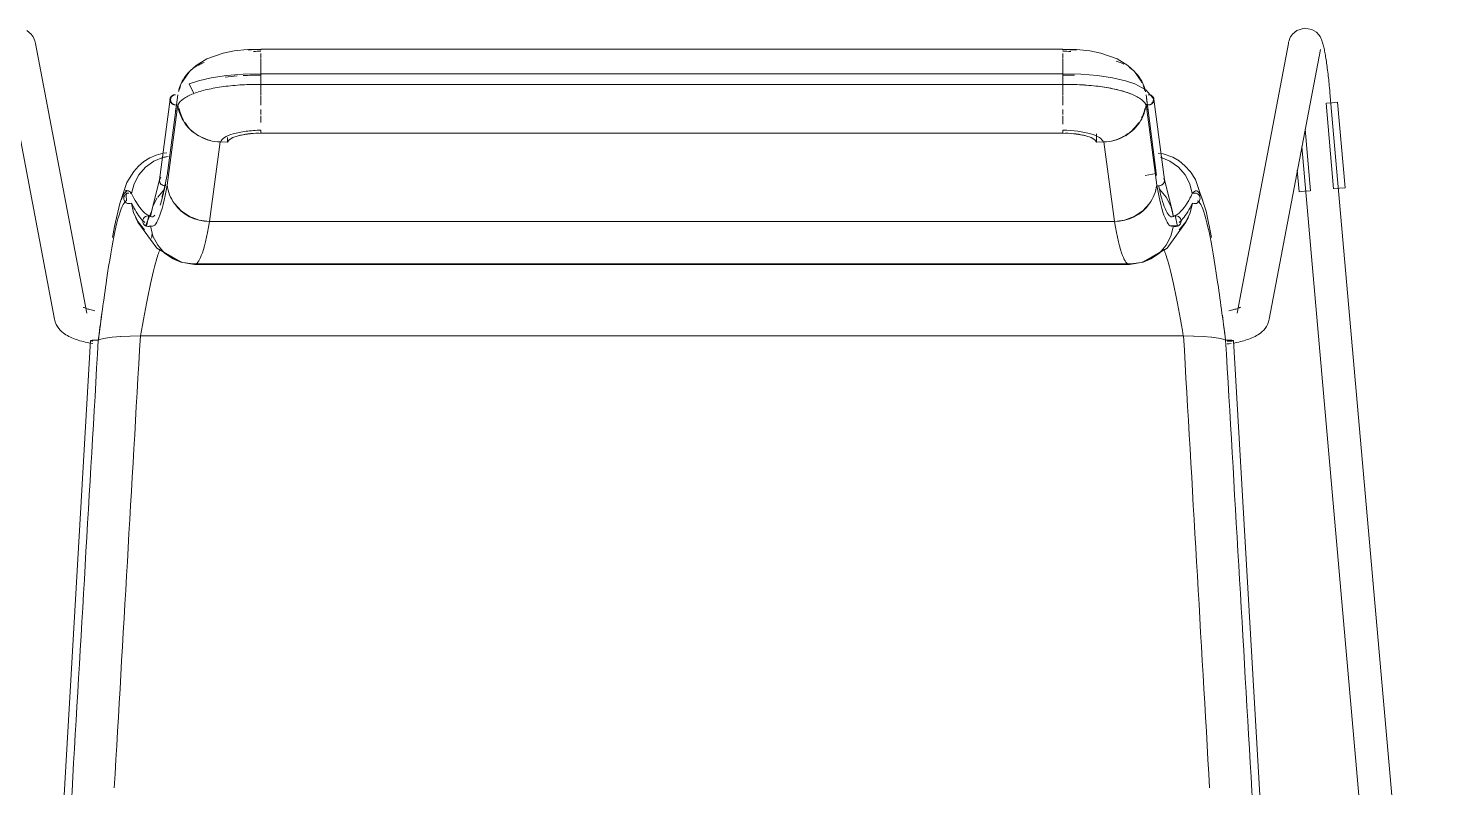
# Model space of a CAD drawing. Header units: millimetres. Extents: x 155927 to 326028, y -36033 to 97293.
# Drawn here: x 181258 to 181776, y 12868 to 13147 of the extents above; entities that cross this region are included whole.
import ezdxf

# ---------------------------------------------------------------- set-up
doc = ezdxf.new("R2010")
doc.units = ezdxf.units.MM
doc.header["$MEASUREMENT"] = 0
doc.layers.add('I-FURN', color=8, linetype='CONTINUOUS', lineweight=9)

msp = doc.modelspace()

# ---------------------------------------------------------------- linework, layer by layer
at = {"layer": 'I-FURN'}
for p, q in [((181724.75, 13146.61), (181727.5, 13147.44)), ((181727.5, 13147.44), (181730.26, 13146.96)), ((181730.26, 13146.96), (181731.91, 13145.92)), ((181257.81, 13146.61), (181259.39, 13145.28)), ((181259.39, 13145.28), (181260.14, 13144.2)), ((181260.14, 13144.2), (181260.51, 13143.4)), ((181260.51, 13143.4), (181260.72, 13142.78)), ((181260.72, 13142.78), (181260.86, 13142.27)), ((181260.86, 13142.27), (181260.95, 13141.85)), ((181279.76, 13042.56), (181260.95, 13141.85)), ((181721.61, 13141.85), (181702.8, 13042.56)), ((181721.7, 13142.27), (181721.61, 13141.85)), ((181721.84, 13142.78), (181721.7, 13142.27)), ((181722.05, 13143.4), (181721.84, 13142.78)), ((181722.42, 13144.2), (181722.05, 13143.4)), ((181723.17, 13145.28), (181722.42, 13144.2)), ((181724.75, 13146.61), (181723.17, 13145.28)), ((181731.91, 13145.92), (181732.77, 13145.01)), ((181732.77, 13145.01), (181733.25, 13144.31)), ((181733.25, 13144.31), (181733.55, 13143.75)), ((181733.55, 13143.75), (181733.77, 13143.27)), ((181733.77, 13143.27), (181733.94, 13142.84)), ((181733.94, 13142.84), (181734.08, 13142.44)), ((181734.08, 13142.44), (181734.2, 13142.04)), ((181734.2, 13142.04), (181734.32, 13141.65)), ((181734.32, 13141.65), (181734.43, 13141.24)), ((181249.16, 13139.61), (181267.97, 13040.32)), ((181329.97, 13138.25), (181323.92, 13136.13)), ((181334, 13139.04), (181329.97, 13138.25)), ((181338.82, 13139.55), (181334, 13139.04)), ((181343.85, 13139.66), (181338.82, 13139.55)), ((181343.85, 13139.66), (181343.85, 13139.49)), ((181638.71, 13139.66), (181343.85, 13139.66)), ((181343.85, 13139.36), (181343.85, 13139.64)), ((181343.85, 13136.42), (181343.85, 13138.17)), ((181638.71, 13139.49), (181638.71, 13139.66)), ((181638.71, 13139.66), (181643.74, 13139.55)), ((181638.71, 13139.64), (181638.71, 13139.36)), ((181638.71, 13138.17), (181638.71, 13136.42)), ((181643.74, 13139.55), (181648.56, 13139.04)), ((181648.56, 13139.04), (181652.59, 13138.25)), ((181652.59, 13138.25), (181658.64, 13136.13)), ((181714.59, 13040.32), (181733.4, 13139.61)), ((181734.43, 13141.24), (181734.53, 13140.83)), ((181734.53, 13140.83), (181734.63, 13140.4)), ((181734.63, 13140.4), (181734.73, 13139.96)), ((181734.73, 13139.96), (181734.83, 13139.5)), ((181734.83, 13139.5), (181734.92, 13139.02)), ((181734.92, 13139.02), (181735.02, 13138.53)), ((181735.02, 13138.53), (181735.11, 13138.01)), ((181735.11, 13138.01), (181735.2, 13137.48)), ((181735.2, 13137.48), (181735.3, 13136.93)), ((181735.3, 13136.93), (181735.39, 13136.36)), ((181317.56, 13131.44), (181314.88, 13127.54)), ((181320.04, 13133.74), (181317.56, 13131.44)), ((181323.92, 13136.13), (181320.04, 13133.74)), ((181343.85, 13133.56), (181343.85, 13136.14)), ((181343.85, 13133.41), (181343.85, 13130.38)), ((181343.85, 13130.38), (181343.85, 13133.39)), ((181638.71, 13136.14), (181638.71, 13133.56)), ((181638.71, 13130.38), (181638.71, 13133.41)), ((181638.71, 13133.39), (181638.71, 13130.38)), ((181658.64, 13136.13), (181662.52, 13133.74)), ((181662.52, 13133.74), (181665, 13131.44)), ((181665, 13131.44), (181667.68, 13127.54)), ((181735.39, 13136.36), (181735.48, 13135.77)), ((181735.48, 13135.77), (181735.57, 13135.17)), ((181735.57, 13135.17), (181735.66, 13134.55)), ((181735.66, 13134.55), (181735.75, 13133.92)), ((181735.75, 13133.92), (181735.84, 13133.27)), ((181735.84, 13133.27), (181735.93, 13132.61)), ((181735.93, 13132.61), (181736.02, 13131.93)), ((181736.02, 13131.93), (181736.1, 13131.24)), ((181736.1, 13131.24), (181736.19, 13130.54)), ((181314.88, 13127.54), (181314.78, 13127.35)), ((181320.88, 13128.1), (181317.42, 13126.94)), ((181317.42, 13126.94), (181319.18, 13123.4)), ((181325.57, 13129.2), (181320.88, 13128.1)), ((181331.19, 13130.04), (181325.57, 13129.2)), ((181337.31, 13130.53), (181331.19, 13130.04)), ((181343.85, 13130.62), (181337.31, 13130.53)), ((181638.71, 13130.62), (181343.85, 13130.62)), ((181343.85, 13126.77), (181343.85, 13130.62)), ((181343.85, 13130.62), (181343.85, 13130.56)), ((181343.85, 13130.56), (181343.85, 13130.36)), ((181343.85, 13130.36), (181343.85, 13130.05)), ((181343.85, 13130.05), (181343.85, 13129.66)), ((181343.85, 13129.66), (181343.85, 13129.21)), ((181343.85, 13129.21), (181343.85, 13128.72)), ((181343.85, 13128.72), (181343.85, 13128.22)), ((181343.85, 13128.22), (181343.85, 13127.75)), ((181343.85, 13127.75), (181343.85, 13127.33)), ((181343.85, 13127.33), (181343.85, 13127)), ((181343.85, 13127), (181343.85, 13126.77)), ((181343.85, 13126.69), (181343.85, 13122.88)), ((181343.85, 13122.88), (181343.85, 13126.69)), ((181343.85, 13126.66), (181638.71, 13126.66)), ((181638.71, 13130.62), (181638.71, 13126.67)), ((181638.71, 13130.62), (181645.25, 13130.53)), ((181638.71, 13130.56), (181638.71, 13130.62)), ((181638.71, 13130.36), (181638.71, 13130.56)), ((181638.71, 13130.05), (181638.71, 13130.36)), ((181638.71, 13129.66), (181638.71, 13130.05)), ((181638.71, 13129.21), (181638.71, 13129.66)), ((181638.71, 13128.72), (181638.71, 13129.21)), ((181638.71, 13128.22), (181638.71, 13128.72)), ((181638.71, 13127.75), (181638.71, 13128.22)), ((181638.71, 13127.33), (181638.71, 13127.75)), ((181638.71, 13127), (181638.71, 13127.33)), ((181638.71, 13126.77), (181638.71, 13127)), ((181638.71, 13126.67), (181638.71, 13126.77)), ((181638.71, 13122.88), (181638.71, 13126.69)), ((181638.71, 13126.69), (181638.71, 13122.88)), ((181644.93, 13126.58), (181638.71, 13126.66)), ((181651.49, 13126.05), (181644.93, 13126.58)), ((181645.25, 13130.53), (181651.37, 13130.04)), ((181651.37, 13130.04), (181656.99, 13129.2)), ((181656.99, 13129.2), (181661.68, 13128.1)), ((181661.68, 13128.1), (181665.14, 13126.94)), ((181665.14, 13126.94), (181669.25, 13124.76)), ((181667.68, 13127.54), (181667.78, 13127.35)), ((181736.19, 13130.54), (181736.27, 13129.83)), ((181736.27, 13129.83), (181736.35, 13129.12)), ((181736.35, 13129.12), (181736.43, 13128.39)), ((181736.43, 13128.39), (181736.51, 13127.66)), ((181736.51, 13127.66), (181736.58, 13126.92)), ((181736.58, 13126.92), (181736.66, 13126.17)), ((181736.66, 13126.17), (181736.73, 13125.43)), ((181310.4, 13121.35), (181306.55, 13091.58)), ((181313.24, 13122.91), (181309.4, 13093.22)), ((181343.85, 13119.13), (181343.85, 13122.69)), ((181638.71, 13122.69), (181638.71, 13119.13)), ((181655.51, 13125.46), (181651.49, 13126.05)), ((181659.94, 13124.49), (181655.51, 13125.46)), ((181663.38, 13123.4), (181659.94, 13124.49)), ((181669.25, 13124.76), (181671.8, 13121.85)), ((181673.16, 13093.22), (181669.32, 13122.91)), ((181669.47, 13121.72), (181670.09, 13116.95)), ((181676.01, 13091.58), (181672.16, 13121.35)), ((181736.73, 13125.43), (181736.8, 13124.68)), ((181736.8, 13124.68), (181736.87, 13123.92)), ((181736.87, 13123.92), (181736.88, 13123.77)), ((181775.83, 12680.44), (181736.88, 13123.77)), ((181313.22, 13119.37), (181309.38, 13089.67)), ((181312.79, 13119.38), (181312.47, 13116.94)), ((181343.85, 13115.66), (181343.85, 13117.5)), ((181638.71, 13117.5), (181638.71, 13115.66)), ((181669.34, 13119.37), (181673.18, 13089.67)), ((181735.46, 13119.79), (181738.22, 13088.38)), ((181735.59, 13119.8), (181737.65, 13119.98)), ((181737.65, 13119.98), (181739.7, 13120.16)), ((181739.7, 13120.16), (181742.46, 13088.75)), ((181343.85, 13112.67), (181343.85, 13115.14)), ((181638.71, 13115.14), (181638.71, 13112.67)), ((181638.71, 13112.15), (181638.71, 13112.78)), ((181324.92, 13076.29), (181328.78, 13105.57)), ((181328.78, 13105.57), (181331.5, 13105.5)), ((181331.5, 13107.17), (181331.5, 13105.5)), ((181331.5, 13105.5), (181332.14, 13106.36)), ((181332.14, 13106.36), (181333.49, 13107.15)), ((181333.49, 13107.15), (181335.47, 13107.82)), ((181335.47, 13107.82), (181337.97, 13108.33)), ((181337.97, 13108.33), (181340.82, 13108.65)), ((181340.82, 13108.65), (181343.85, 13108.76)), ((181638.71, 13108.82), (181343.85, 13108.82)), ((181343.85, 13108.76), (181638.71, 13108.76)), ((181638.71, 13108.76), (181641.74, 13108.65)), ((181641.74, 13108.65), (181644.59, 13108.33)), ((181644.59, 13108.33), (181647.09, 13107.82)), ((181647.09, 13107.82), (181649.07, 13107.15)), ((181649.07, 13107.15), (181650.42, 13106.36)), ((181650.42, 13106.36), (181651.06, 13105.5)), ((181651.06, 13105.5), (181651.06, 13108.51)), ((181651.06, 13105.5), (181653.78, 13105.57)), ((181653.78, 13105.57), (181657.64, 13076.29)), ((181729.78, 13087.63), (181727.79, 13110.24)), ((181305.35, 13100.77), (181302.99, 13099.74)), ((181307.86, 13101.43), (181305.35, 13100.77)), ((181309.28, 13101.58), (181307.86, 13101.43)), ((181308, 13099.91), (181309.75, 13100.28)), ((181309.74, 13100.28), (181308, 13099.92)), ((181675.55, 13101.25), (181673.77, 13101.48)), ((181679.15, 13099.96), (181675.55, 13101.25)), ((181726.58, 13103.89), (181763.88, 12679.39)), ((181298.81, 13096.68), (181297.07, 13094.72)), ((181300.79, 13098.36), (181298.81, 13096.68)), ((181301.4, 13096.34), (181298.92, 13093.51)), ((181302.99, 13099.74), (181300.79, 13098.36)), ((181304.49, 13098.51), (181301.4, 13096.34)), ((181308, 13099.92), (181304.49, 13098.51)), ((181678.07, 13098.51), (181674.56, 13099.92)), ((181681.16, 13096.34), (181678.07, 13098.51)), ((181681.42, 13098.62), (181679.15, 13099.96)), ((181683.64, 13093.51), (181681.16, 13096.34)), ((181683.59, 13096.84), (181681.42, 13098.62)), ((181685.58, 13094.59), (181683.59, 13096.84)), ((181724.85, 13095.16), (181725.55, 13087.26)), ((181294.57, 13090.6), (181291.9, 13082.98)), ((181297.07, 13094.72), (181294.57, 13090.6)), ((181297.18, 13090.19), (181296.28, 13086.56)), ((181298.92, 13093.51), (181297.18, 13090.19)), ((181306.56, 13091.66), (181303.59, 13080.04)), ((181306.6, 13091.81), (181306.53, 13091.34)), ((181306.53, 13091.34), (181306.6, 13090.88)), ((181306.79, 13092.25), (181306.6, 13091.81)), ((181306.6, 13090.88), (181306.79, 13090.43)), ((181307.08, 13092.64), (181306.79, 13092.25)), ((181306.79, 13090.43), (181307.08, 13090.05)), ((181307.08, 13090.05), (181307.47, 13089.75)), ((181308.15, 13087.71), (181309.52, 13094)), ((181673.04, 13094), (181668.97, 13093.2)), ((181675.09, 13089.75), (181675.48, 13090.05)), ((181675.48, 13090.05), (181675.77, 13090.43)), ((181675.96, 13091.81), (181675.77, 13092.25)), ((181675.77, 13090.43), (181675.96, 13090.88)), ((181676.03, 13091.34), (181675.96, 13091.81)), ((181675.96, 13090.88), (181676.03, 13091.34)), ((181676, 13091.66), (181678.97, 13080.04)), ((181685.38, 13090.19), (181683.64, 13093.51)), ((181686.28, 13086.56), (181685.38, 13090.19)), ((181687.4, 13091.77), (181685.58, 13094.59)), ((181691.39, 13080.05), (181687.4, 13091.77)), ((181293.47, 13085.35), (181293.4, 13084.86)), ((181293.4, 13084.86), (181293.46, 13084.37)), ((181293.41, 13084.86), (181293.48, 13085.34)), ((181293.46, 13084.37), (181293.41, 13084.86)), ((181293.67, 13085.8), (181293.47, 13085.35)), ((181293.48, 13085.34), (181293.67, 13085.8)), ((181293.67, 13085.8), (181293.97, 13086.19)), ((181293.97, 13086.19), (181293.67, 13085.8)), ((181293.97, 13086.19), (181294.36, 13086.5)), ((181294.36, 13086.5), (181293.97, 13086.19)), ((181295.37, 13087.49), (181294.2, 13087.81)), ((181294.2, 13087.81), (181294.4, 13083.96)), ((181294.81, 13086.7), (181294.36, 13086.5)), ((181294.36, 13086.5), (181294.82, 13086.69)), ((181295.31, 13086.77), (181294.81, 13086.7)), ((181294.82, 13086.69), (181295.31, 13086.77)), ((181295.81, 13086.73), (181296.28, 13086.56)), ((181296.28, 13086.56), (181295.81, 13086.73)), ((181305.66, 13084.97), (181304.13, 13081.91)), ((181308.39, 13088.18), (181305.88, 13085.3)), ((181307.39, 13085.27), (181308.15, 13087.71)), ((181307.47, 13089.75), (181307.92, 13089.56)), ((181307.92, 13089.56), (181308.41, 13089.48)), ((181308.41, 13089.48), (181308.91, 13089.52)), ((181673.65, 13089.52), (181674.15, 13089.48)), ((181674.15, 13089.48), (181674.64, 13089.56)), ((181676.68, 13085.3), (181674.17, 13088.18)), ((181674.64, 13089.56), (181675.09, 13089.75)), ((181678.43, 13081.91), (181676.68, 13085.3)), ((181686.28, 13086.56), (181686.75, 13086.73)), ((181686.75, 13086.73), (181686.28, 13086.56)), ((181686.75, 13086.73), (181687.25, 13086.77)), ((181687.25, 13086.77), (181686.75, 13086.73)), ((181687.25, 13086.77), (181687.74, 13086.69)), ((181687.75, 13086.7), (181687.25, 13086.77)), ((181687.74, 13086.69), (181688.2, 13086.5)), ((181688.2, 13086.5), (181687.75, 13086.7)), ((181688.2, 13086.5), (181688.59, 13086.19)), ((181688.59, 13086.19), (181688.2, 13086.5)), ((181688.59, 13086.19), (181688.89, 13085.8)), ((181688.89, 13085.8), (181688.59, 13086.19)), ((181688.89, 13085.8), (181689.08, 13085.34)), ((181689.09, 13085.35), (181688.89, 13085.8)), ((181689.08, 13085.34), (181689.15, 13084.86)), ((181689.16, 13084.86), (181689.09, 13085.35)), ((181689.15, 13084.86), (181689.1, 13084.37)), ((181689.1, 13084.37), (181689.16, 13084.86)), ((181727.59, 13087.44), (181725.55, 13087.26)), ((181729.65, 13087.62), (181727.59, 13087.44)), ((181740.41, 13088.57), (181738.35, 13088.39)), ((181742.46, 13088.75), (181740.41, 13088.57)), ((181291.9, 13082.98), (181290.01, 13074.46)), ((181293.65, 13083.92), (181293.46, 13084.37)), ((181293.46, 13084.37), (181293.64, 13083.91)), ((181293.64, 13083.91), (181293.93, 13083.51)), ((181293.94, 13083.51), (181293.65, 13083.92)), ((181293.93, 13083.51), (181294.31, 13083.19)), ((181294.31, 13083.2), (181293.94, 13083.51)), ((181294.76, 13082.99), (181294.31, 13083.2)), ((181294.31, 13083.19), (181294.76, 13082.99)), ((181295.25, 13082.9), (181294.76, 13082.99)), ((181294.76, 13082.99), (181295.25, 13082.9)), ((181295.75, 13082.93), (181295.25, 13082.9)), ((181295.25, 13082.9), (181295.75, 13082.92)), ((181296.23, 13083.08), (181295.75, 13082.93)), ((181295.75, 13082.92), (181296.23, 13083.08)), ((181297.02, 13079.47), (181296.23, 13083.08)), ((181296.23, 13083.08), (181297.01, 13079.46)), ((181303.59, 13080.04), (181301.42, 13074.72)), ((181304.13, 13081.91), (181303.24, 13078.19)), ((181312.01, 13082.91), (181314.49, 13080.17)), ((181314.49, 13080.17), (181317.61, 13078.09)), ((181664.95, 13078.09), (181668.07, 13080.17)), ((181668.07, 13080.17), (181670.55, 13082.91)), ((181679.32, 13078.19), (181678.43, 13081.91)), ((181678.97, 13080.04), (181679.29, 13078.18)), ((181686.33, 13083.08), (181685.54, 13079.47)), ((181685.55, 13079.46), (181686.33, 13083.08)), ((181686.81, 13082.93), (181686.33, 13083.08)), ((181686.33, 13083.08), (181686.81, 13082.92)), ((181687.31, 13082.9), (181686.81, 13082.93)), ((181686.81, 13082.92), (181687.31, 13082.9)), ((181687.8, 13082.99), (181687.31, 13082.9)), ((181687.31, 13082.9), (181687.8, 13082.99)), ((181688.25, 13083.2), (181687.8, 13082.99)), ((181687.8, 13082.99), (181688.25, 13083.19)), ((181688.62, 13083.51), (181688.25, 13083.2)), ((181688.25, 13083.19), (181688.63, 13083.51)), ((181688.91, 13083.92), (181688.62, 13083.51)), ((181688.63, 13083.51), (181688.92, 13083.91)), ((181689.1, 13084.37), (181688.91, 13083.92)), ((181688.92, 13083.91), (181689.1, 13084.37)), ((181693.29, 13070.39), (181691.39, 13080.05)), ((181290.01, 13074.46), (181289.27, 13070.39)), ((181297.01, 13079.46), (181298.65, 13076.14)), ((181298.66, 13076.14), (181297.02, 13079.47)), ((181298.6, 13076.06), (181297.71, 13077.81)), ((181305.58, 13066.52), (181298.6, 13076.06)), ((181298.65, 13076.14), (181301.05, 13073.3)), ((181301.05, 13073.3), (181298.66, 13076.14)), ((181300.46, 13076.93), (181300.39, 13076.44)), ((181300.39, 13076.44), (181300.46, 13075.95)), ((181300.4, 13076.44), (181300.46, 13076.93)), ((181300.46, 13075.95), (181300.4, 13076.44)), ((181300.46, 13076.93), (181300.65, 13077.39)), ((181300.65, 13077.39), (181300.46, 13076.93)), ((181300.65, 13075.49), (181300.46, 13075.95)), ((181300.46, 13075.95), (181300.65, 13075.49)), ((181300.94, 13077.8), (181300.65, 13077.39)), ((181300.65, 13077.39), (181300.95, 13077.79)), ((181300.95, 13075.09), (181300.65, 13075.49)), ((181300.65, 13075.49), (181300.94, 13075.09)), ((181301.33, 13078.11), (181300.94, 13077.8)), ((181300.94, 13075.09), (181301.33, 13074.77)), ((181300.95, 13077.79), (181301.33, 13078.11)), ((181301.33, 13074.77), (181300.95, 13075.09)), ((181301.33, 13078.11), (181301.78, 13078.31)), ((181301.78, 13078.31), (181301.33, 13078.11)), ((181301.78, 13074.57), (181301.33, 13074.77)), ((181301.33, 13074.77), (181301.78, 13074.57)), ((181302.56, 13078.48), (181301.72, 13074.59)), ((181301.78, 13078.31), (181302.27, 13078.39)), ((181302.27, 13078.39), (181301.78, 13078.31)), ((181302.27, 13074.49), (181301.78, 13074.57)), ((181301.78, 13074.57), (181302.27, 13074.49)), ((181302.27, 13078.39), (181302.77, 13078.35)), ((181302.77, 13078.36), (181302.27, 13078.39)), ((181302.77, 13074.53), (181302.27, 13074.49)), ((181302.27, 13074.49), (181302.77, 13074.52)), ((181303.24, 13078.19), (181302.77, 13078.36)), ((181302.77, 13078.35), (181303.24, 13078.19)), ((181303.24, 13074.69), (181302.77, 13074.53)), ((181302.77, 13074.52), (181303.24, 13074.69)), ((181303.24, 13074.69), (181304.13, 13070.97)), ((181317.61, 13078.09), (181321.15, 13076.77)), ((181321.15, 13076.77), (181324.92, 13076.29)), ((181657.64, 13076.29), (181324.92, 13076.29)), ((181324.92, 13076.29), (181657.64, 13076.29)), ((181657.64, 13076.29), (181661.41, 13076.77)), ((181661.41, 13076.77), (181664.95, 13078.09)), ((181676.98, 13066.52), (181683.96, 13076.06)), ((181678.26, 13074.67), (181681.14, 13074.72)), ((181678.43, 13070.97), (181679.32, 13074.69)), ((181679.79, 13078.36), (181679.32, 13078.19)), ((181679.32, 13078.19), (181679.79, 13078.35)), ((181679.79, 13074.53), (181679.32, 13074.69)), ((181679.32, 13074.69), (181679.79, 13074.52)), ((181679.79, 13078.35), (181680.29, 13078.39)), ((181680.29, 13078.39), (181679.79, 13078.36)), ((181680.29, 13074.49), (181679.79, 13074.53)), ((181679.79, 13074.52), (181680.29, 13074.49)), ((181680.84, 13074.59), (181680, 13078.48)), ((181680.29, 13078.39), (181680.78, 13078.31)), ((181680.78, 13078.31), (181680.29, 13078.39)), ((181680.78, 13074.57), (181680.29, 13074.49)), ((181680.29, 13074.49), (181680.78, 13074.57)), ((181680.78, 13078.31), (181681.23, 13078.11)), ((181681.23, 13078.11), (181680.78, 13078.31)), ((181681.23, 13074.77), (181680.78, 13074.57)), ((181680.78, 13074.57), (181681.23, 13074.77)), ((181681.23, 13078.11), (181681.61, 13077.79)), ((181681.62, 13077.8), (181681.23, 13078.11)), ((181681.61, 13075.09), (181681.23, 13074.77)), ((181681.23, 13074.77), (181681.62, 13075.09)), ((181683.9, 13076.14), (181681.51, 13073.3)), ((181681.51, 13073.3), (181683.91, 13076.14)), ((181681.61, 13077.79), (181681.91, 13077.39)), ((181681.91, 13075.49), (181681.61, 13075.09)), ((181681.91, 13077.39), (181681.62, 13077.8)), ((181681.62, 13075.09), (181681.91, 13075.49)), ((181681.91, 13077.39), (181682.1, 13076.93)), ((181682.1, 13076.93), (181681.91, 13077.39)), ((181682.1, 13075.95), (181681.91, 13075.49)), ((181681.91, 13075.49), (181682.1, 13075.95)), ((181682.1, 13076.93), (181682.16, 13076.44)), ((181682.17, 13076.44), (181682.1, 13076.93)), ((181682.16, 13076.44), (181682.1, 13075.95)), ((181682.1, 13075.95), (181682.17, 13076.44)), ((181685.54, 13079.47), (181683.9, 13076.14)), ((181683.91, 13076.14), (181685.55, 13079.46)), ((181683.96, 13076.06), (181684.85, 13077.81)), ((181305.89, 13067.58), (181304.13, 13070.97)), ((181304.13, 13070.97), (181305.88, 13067.58)), ((181678.43, 13070.97), (181676.67, 13067.58)), ((181676.68, 13067.58), (181678.43, 13070.97)), ((181314.24, 13061.41), (181305.58, 13066.52)), ((181305.88, 13067.58), (181308.39, 13064.7)), ((181308.39, 13064.71), (181305.89, 13067.58)), ((181311.53, 13062.54), (181308.39, 13064.71)), ((181308.39, 13064.7), (181311.53, 13062.53)), ((181668.32, 13061.41), (181676.98, 13066.52)), ((181674.17, 13064.71), (181671.03, 13062.54)), ((181671.03, 13062.53), (181674.17, 13064.7)), ((181676.67, 13067.58), (181674.17, 13064.71)), ((181674.17, 13064.7), (181676.68, 13067.58)), ((181314.39, 13061.34), (181311.21, 13062.71)), ((181315.1, 13061.17), (181311.53, 13062.54)), ((181311.53, 13062.53), (181315.1, 13061.17)), ((181319.43, 13060.54), (181314.39, 13061.34)), ((181318.89, 13060.7), (181315.1, 13061.17)), ((181315.1, 13061.17), (181318.89, 13060.7)), ((181663.67, 13060.7), (181318.89, 13060.7)), ((181318.89, 13060.7), (181663.67, 13060.7)), ((181319.43, 13060.54), (181624.23, 13060.54)), ((181624.23, 13060.54), (181663.13, 13060.54)), ((181663.13, 13060.54), (181668.17, 13061.34)), ((181667.46, 13061.17), (181663.67, 13060.7)), ((181663.67, 13060.7), (181667.46, 13061.17)), ((181671.03, 13062.54), (181667.46, 13061.17)), ((181667.46, 13061.17), (181671.03, 13062.53)), ((181668.17, 13061.34), (181671.35, 13062.71)), ((181278.54, 13044.79), (181278.57, 13044.77)), ((181278.57, 13044.77), (181278.64, 13044.73)), ((181278.64, 13044.73), (181278.73, 13044.68)), ((181278.73, 13044.68), (181278.88, 13044.61)), ((181278.88, 13044.61), (181279.07, 13044.52)), ((181279.07, 13044.52), (181279.31, 13044.42)), ((181279.31, 13044.42), (181279.57, 13044.32)), ((181279.57, 13044.32), (181279.88, 13044.22)), ((181279.88, 13044.22), (181280.21, 13044.11)), ((181280.21, 13044.11), (181280.58, 13044)), ((181280.58, 13044), (181280.97, 13043.89)), ((181280.97, 13043.89), (181281.4, 13043.79)), ((181281.4, 13043.79), (181281.84, 13043.68)), ((181281.84, 13043.68), (181282.31, 13043.58)), ((181282.31, 13043.58), (181282.8, 13043.49)), ((181700.25, 13043.58), (181699.76, 13043.49)), ((181700.72, 13043.68), (181700.25, 13043.58)), ((181701.16, 13043.79), (181700.72, 13043.68)), ((181701.59, 13043.89), (181701.16, 13043.79)), ((181701.98, 13044), (181701.59, 13043.89)), ((181702.35, 13044.11), (181701.98, 13044)), ((181702.68, 13044.22), (181702.35, 13044.11)), ((181702.99, 13044.32), (181702.68, 13044.22)), ((181703.25, 13044.42), (181702.99, 13044.32)), ((181703.49, 13044.52), (181703.25, 13044.42)), ((181703.68, 13044.61), (181703.49, 13044.52)), ((181703.83, 13044.68), (181703.68, 13044.61)), ((181703.92, 13044.73), (181703.83, 13044.68)), ((181703.99, 13044.77), (181703.92, 13044.73)), ((181704.02, 13044.79), (181703.99, 13044.77)), ((181267.97, 13040.32), (181268.23, 13039.34)), ((181268.23, 13039.34), (181268.59, 13038.44)), ((181268.59, 13038.44), (181269.03, 13037.65)), ((181713.97, 13038.44), (181713.53, 13037.65)), ((181714.33, 13039.34), (181713.97, 13038.44)), ((181714.59, 13040.32), (181714.33, 13039.34)), ((181269.03, 13037.65), (181269.51, 13036.96)), ((181269.51, 13036.96), (181270.02, 13036.37)), ((181270.02, 13036.37), (181270.55, 13035.85)), ((181270.55, 13035.85), (181271.08, 13035.39)), ((181271.08, 13035.39), (181271.61, 13034.99)), ((181271.61, 13034.99), (181272.14, 13034.63)), ((181272.14, 13034.63), (181272.68, 13034.31)), ((181272.68, 13034.31), (181273.22, 13034.02)), ((181273.22, 13034.02), (181273.77, 13033.75)), ((181273.77, 13033.75), (181274.33, 13033.5)), ((181274.33, 13033.5), (181274.9, 13033.26)), ((181274.9, 13033.26), (181275.48, 13033.04)), ((181275.48, 13033.04), (181276.08, 13032.84)), ((181284.03, 13032.67), (181284.93, 13033.07)), ((181284.93, 13033.07), (181284.03, 13032.67)), ((181284.93, 13033.07), (181286.67, 13033.43)), ((181286.68, 13033.43), (181284.93, 13033.07)), ((181286.68, 13033.43), (181289.14, 13033.74)), ((181289.17, 13033.74), (181286.68, 13033.43)), ((181289.17, 13033.75), (181292.23, 13033.98)), ((181292.28, 13033.98), (181289.17, 13033.74)), ((181292.27, 13033.98), (181295.75, 13034.13)), ((181295.81, 13034.14), (181292.28, 13033.98)), ((181295.81, 13034.14), (181299.5, 13034.19)), ((181299.58, 13034.19), (181295.81, 13034.14)), ((181682.98, 13034.19), (181299.58, 13034.19)), ((181299.58, 13034.19), (181683.06, 13034.19)), ((181686.75, 13034.14), (181682.98, 13034.19)), ((181683.06, 13034.19), (181686.75, 13034.14)), ((181690.28, 13033.98), (181686.75, 13034.14)), ((181686.81, 13034.13), (181690.29, 13033.98)), ((181693.39, 13033.74), (181690.28, 13033.98)), ((181690.33, 13033.98), (181693.39, 13033.75)), ((181695.88, 13033.43), (181693.39, 13033.74)), ((181693.42, 13033.74), (181695.88, 13033.43)), ((181697.63, 13033.07), (181695.88, 13033.43)), ((181695.89, 13033.43), (181697.63, 13033.07)), ((181697.63, 13033.07), (181698.53, 13032.67)), ((181698.53, 13032.67), (181697.63, 13033.07)), ((181707.08, 13033.04), (181706.48, 13032.84)), ((181707.66, 13033.26), (181707.08, 13033.04)), ((181708.23, 13033.5), (181707.66, 13033.26)), ((181708.79, 13033.75), (181708.23, 13033.5)), ((181709.34, 13034.02), (181708.79, 13033.75)), ((181709.88, 13034.31), (181709.34, 13034.02)), ((181710.42, 13034.63), (181709.88, 13034.31)), ((181710.95, 13034.99), (181710.42, 13034.63)), ((181711.48, 13035.39), (181710.95, 13034.99)), ((181712.01, 13035.85), (181711.48, 13035.39)), ((181712.54, 13036.37), (181712.01, 13035.85)), ((181713.05, 13036.96), (181712.54, 13036.37)), ((181713.53, 13037.65), (181713.05, 13036.96)), ((181261.88, 12700.57), (181281.16, 13032.48)), ((181276.08, 13032.84), (181276.68, 13032.64)), ((181276.68, 13032.64), (181277.3, 13032.46)), ((181277.3, 13032.46), (181277.93, 13032.29)), ((181277.93, 13032.29), (181278.57, 13032.12)), ((181278.57, 13032.12), (181279.23, 13031.97)), ((181279.23, 13031.97), (181279.89, 13031.83)), ((181279.89, 13031.83), (181280.57, 13031.69)), ((181280.57, 13031.69), (181281.27, 13031.57)), ((181281.22, 13032.42), (181281.16, 13032.48)), ((181281.17, 13032.48), (181281.23, 13032.42)), ((181281.27, 13031.57), (181281.97, 13031.45)), ((181281.41, 13032.37), (181281.7, 13032.33)), ((181281.7, 13032.33), (181281.41, 13032.37)), ((181281.73, 13032.62), (181281.43, 13032.58)), ((181281.43, 13032.58), (181281.73, 13032.62)), ((181281.7, 13032.33), (181282.08, 13032.29)), ((181282.08, 13032.29), (181281.7, 13032.33)), ((181282.12, 13032.66), (181281.73, 13032.62)), ((181281.73, 13032.62), (181282.11, 13032.66)), ((181282.11, 13032.66), (181282.57, 13032.68)), ((181282.57, 13032.68), (181282.12, 13032.66)), ((181283.06, 13032.69), (181282.57, 13032.68)), ((181282.57, 13032.68), (181283.06, 13032.69)), ((181283.56, 13032.68), (181283.06, 13032.69)), ((181283.06, 13032.69), (181283.56, 13032.68)), ((181284.03, 13032.67), (181283.56, 13032.68)), ((181283.56, 13032.68), (181284.03, 13032.67)), ((181699, 13032.68), (181698.53, 13032.67)), ((181698.53, 13032.67), (181699, 13032.68)), ((181699.5, 13032.69), (181699, 13032.68)), ((181699, 13032.68), (181699.5, 13032.69)), ((181699.04, 13032.27), (181699.54, 13032.26)), ((181699.54, 13032.26), (181699.04, 13032.27)), ((181699.87, 13031.34), (181699.15, 13031.25)), ((181699.99, 13032.68), (181699.5, 13032.69)), ((181699.5, 13032.69), (181699.99, 13032.68)), ((181699.54, 13032.26), (181700.03, 13032.27)), ((181700.03, 13032.27), (181699.54, 13032.26)), ((181700.59, 13031.45), (181699.87, 13031.34)), ((181700.44, 13032.66), (181699.99, 13032.68)), ((181699.99, 13032.68), (181700.45, 13032.66)), ((181700.03, 13032.27), (181700.48, 13032.29)), ((181700.48, 13032.29), (181700.03, 13032.27)), ((181700.83, 13032.62), (181700.44, 13032.66)), ((181700.45, 13032.66), (181700.83, 13032.62)), ((181700.48, 13032.29), (181700.86, 13032.33)), ((181700.86, 13032.33), (181700.48, 13032.29)), ((181701.13, 13032.58), (181700.83, 13032.62)), ((181700.83, 13032.62), (181701.13, 13032.58)), ((181700.86, 13032.33), (181701.15, 13032.37)), ((181701.15, 13032.37), (181700.86, 13032.33)), ((181701.32, 13032.53), (181701.13, 13032.58)), ((181701.13, 13032.58), (181701.33, 13032.53)), ((181701.15, 13032.37), (181701.33, 13032.42)), ((181701.34, 13032.42), (181701.15, 13032.37)), ((181701.99, 13031.69), (181701.29, 13031.57)), ((181701.39, 13032.48), (181701.32, 13032.53)), ((181701.33, 13032.53), (181701.4, 13032.48)), ((181701.33, 13032.42), (181701.39, 13032.48)), ((181701.4, 13032.48), (181701.34, 13032.42)), ((181720.68, 12700.57), (181701.4, 13032.48)), ((181702.67, 13031.83), (181701.99, 13031.69)), ((181703.33, 13031.97), (181702.67, 13031.83)), ((181703.99, 13032.12), (181703.33, 13031.97)), ((181704.63, 13032.29), (181703.99, 13032.12)), ((181705.26, 13032.46), (181704.63, 13032.29)), ((181705.88, 13032.64), (181705.26, 13032.46)), ((181706.48, 13032.84), (181705.88, 13032.64))]:
    msp.add_line(p, q, dxfattribs=at)
for centre, major_axis, ratio, start_param, end_param in [((181343.85, 13135.38), (-12.4, 0), 0.287441, 4.712389, 4.932602), ((181638.71, 13135.38), (12.4, 0), 0.287441, 1.332781, 1.570796), ((181343.85, 13123.91), (0, 15.75), 0.000004, 2.669107, 2.851347), ((181638.71, 13123.91), (0, 15.75), 0.000004, 3.431839, 3.614078), ((181308.5, 13091.35), (1.96, 0), 0.955139, 2.379629, 4.923331), ((181674.06, 13091.35), (1.96, 0), 0.955139, 4.501447, 6.790779), ((181325.05, 13091.36), (15.78, 0), 0.955139, 3.254129, 3.495629), ((181325.05, 13091.36), (15.78, 0), 0.955139, 3.495799, 3.737346), ((181657.51, 13091.36), (15.78, 0), 0.955139, 5.687432, 5.928979), ((181657.51, 13091.36), (15.78, 0), 0.955139, 5.929149, 6.170649), ((181325.05, 13091.36), (15.78, 0), 0.955139, 3.737469, 4.704147), ((181657.51, 13091.36), (15.78, 0), 0.955139, 4.720632, 5.68731)]:
    msp.add_ellipse(centre, major_axis=major_axis, ratio=ratio, start_param=start_param, end_param=end_param, dxfattribs=at)
for points in [[(181339.25, 13139.38), (181340.72, 13139.51), (181342.28, 13139.58), (181343.85, 13139.57)], [(181638.71, 13139.57), (181640.42, 13139.58), (181642.09, 13139.5), (181643.68, 13139.35)], [(181661.09, 13134.18), (181660.2, 13134.61), (181659.28, 13135.01), (181658.32, 13135.25)], [(181313.69, 13124.25), (181313.85, 13124.93), (181314.05, 13125.6), (181314.3, 13126.26)], [(181330.7, 13129.41), (181332.11, 13129.59), (181333.56, 13129.76), (181335.04, 13129.87)], [(181337.25, 13129.99), (181339.44, 13130.1), (181341.63, 13130.13), (181343.85, 13130.09)], [(181638.71, 13130.09), (181640.14, 13130.12), (181641.56, 13130.11), (181642.97, 13130.08)], [(181638.71, 13126.69), (181641.05, 13126.74), (181645.7, 13126.66), (181652.56, 13126.03), (181658.7, 13124.92), (181663.77, 13123.39), (181667.47, 13121.5), (181668.78, 13120.09), (181669.14, 13119.36)], [(181668.25, 13126.25), (181668.5, 13125.62), (181668.66, 13124.97), (181668.8, 13124.32)], [(181313.42, 13119.36), (181313.78, 13120.09), (181315.09, 13121.5), (181317.55, 13122.76), (181319.01, 13123.33)], [(181313.22, 13119.37), (181313.37, 13118.13), (181313.95, 13115.75), (181315.71, 13112.41), (181318.24, 13109.58), (181321.39, 13107.39), (181324.99, 13105.97), (181327.49, 13105.61), (181328.78, 13105.57)], [(181315.2, 13113.86), (181314.51, 13115.12), (181314.1, 13116.48), (181313.77, 13117.87)], [(181653.78, 13105.57), (181655.07, 13105.61), (181657.57, 13105.97), (181661.17, 13107.39), (181664.32, 13109.58), (181666.85, 13112.41), (181668.61, 13115.75), (181669.19, 13118.13), (181669.34, 13119.37)], [(181668.88, 13117.85), (181668.61, 13116.67), (181668.2, 13115.49), (181667.65, 13114.39)], [(181670.1, 13119.19), (181669.93, 13119.18), (181669.76, 13119.18), (181669.6, 13119.22)], [(181329.03, 13105.58), (181329.16, 13106.14), (181330.1, 13107.24), (181333.43, 13108.64), (181338.22, 13109.6), (181341.96, 13109.86), (181343.85, 13109.89)], [(181343.02, 13108.81), (181340.24, 13108.76), (181337.69, 13108.4), (181335.48, 13107.87)], [(181638.71, 13109.89), (181642.49, 13109.83), (181649.89, 13108.86), (181653.27, 13106.7), (181653.53, 13105.58)], [(181647.08, 13107.87), (181645.04, 13108.42), (181642.32, 13108.7), (181639.54, 13108.8)], [(181306.77, 13082.35), (181307.43, 13084.24), (181308.09, 13087.05), (181308.75, 13090.09)], [(181303.24, 13074.69), (181304.26, 13074.14), (181306.31, 13076.11), (181308.35, 13084.17), (181309.38, 13089.67)], [(181679.32, 13074.69), (181678.3, 13074.14), (181676.25, 13076.11), (181674.21, 13084.17), (181673.18, 13089.67)], [(181303.24, 13078.19), (181303.78, 13077.9), (181304.33, 13078.04), (181304.87, 13078.61)], [(181303.63, 13070.22), (181303.68, 13070.69), (181303.74, 13071.16), (181303.8, 13071.62)], [(181318.89, 13060.7), (181319.07, 13060.6), (181319.25, 13060.55), (181319.43, 13060.54)], [(181663.13, 13060.54), (181663.31, 13060.55), (181663.49, 13060.6), (181663.67, 13060.7)], [(181284.05, 13032.68), (181284.44, 13035.8), (181284.84, 13038.96), (181285.23, 13042.08)], [(181698.51, 13032.68), (181698.13, 13035.74), (181697.74, 13038.83), (181697.35, 13041.88)], [(181289.92, 12867.95), (181293.11, 12923.41), (181296.31, 12978.83), (181299.5, 13034.19)], [(181683.06, 13034.19), (181686.25, 12978.83), (181689.45, 12923.41), (181692.65, 12867.95)], [(181284.03, 13032.67), (181280.81, 12977.43), (181274.37, 12866.83), (181267.93, 12756.07), (181264.71, 12700.67)], [(181698.53, 13032.67), (181701.75, 12977.43), (181708.19, 12866.83), (181714.63, 12756.07), (181717.85, 12700.67)]]:
    msp.add_open_spline(points, degree=3, dxfattribs=at)
for points, knots in [([(181318.35, 13132.17), (181317.4, 13131.38), (181315.73, 13129.57), (181314.13, 13126.75), (181313.67, 13124.84), (181313.51, 13124.1)], [0.5, 0.5, 0.5, 0.5, 0.6666667, 0.8333333, 0.9365189, 0.9365189, 0.9365189, 0.9365189]), ([(181322.99, 13134.82), (181322.47, 13134.63), (181321.12, 13134.07), (181319.87, 13133.33), (181319.14, 13132.8)], [0.260519, 0.260519, 0.260519, 0.260519, 0.3333333, 0.4544474, 0.4544474, 0.4544474, 0.4544474]), ([(181669.13, 13124.03), (181668.97, 13124.8), (181668.4, 13126.7), (181666.84, 13129.56), (181664.84, 13131.75), (181663.45, 13132.75), (181663.05, 13133.02)], [0.0592823, 0.0592823, 0.0592823, 0.0592823, 0.1666667, 0.3333333, 0.5, 0.565028, 0.565028, 0.565028, 0.565028]), ([(181319.18, 13123.4), (181320.61, 13123.94), (181323.94, 13124.94), (181330, 13126.03), (181336.86, 13126.66), (181341.51, 13126.74), (181343.85, 13126.69)], [0.3397465, 0.3397465, 0.3397465, 0.3397465, 0.5, 0.6666667, 0.8333333, 0.9999948, 0.9999948, 0.9999948, 0.9999948]), ([(181312.37, 13122.96), (181312.22, 13122.96), (181312, 13122.94), (181311.71, 13122.87), (181311.44, 13122.78), (181311.13, 13122.59), (181310.81, 13122.31), (181310.57, 13121.95), (181310.44, 13121.6), (181310.39, 13121.29), (181310.39, 13121.01), (181310.42, 13120.75), (181310.49, 13120.5), (181310.61, 13120.24), (181310.8, 13119.94), (181311.12, 13119.61), (181311.52, 13119.37), (181311.87, 13119.26), (181312.13, 13119.21), (181312.29, 13119.19), (181312.37, 13119.19)], [0.1111111, 0.1111111, 0.1111111, 0.1111111, 0.1666667, 0.1944444, 0.2222222, 0.2777778, 0.3333333, 0.3888889, 0.4444444, 0.4791667, 0.5138889, 0.5486111, 0.5833333, 0.6180556, 0.6527778, 0.7222222, 0.7916667, 0.8263889, 0.8611111, 0.8888889, 0.8888889, 0.8888889, 0.8888889]), ([(181311.97, 13119.28), (181311.85, 13119.32), (181311.62, 13119.42), (181311.21, 13119.7), (181310.75, 13120.24), (181310.5, 13121.11), (181310.73, 13121.9), (181311.12, 13122.41), (181311.51, 13122.7), (181311.96, 13122.89), (181312.29, 13122.93), (181312.46, 13122.94)], [-0.8125, -0.8125, -0.8125, -0.8125, -0.765625, -0.71875, -0.625, -0.5, -0.375, -0.3125, -0.25, -0.1875, -0.125, -0.125, -0.125, -0.125]), ([(181669.34, 13119.37), (181669.48, 13119.31), (181669.69, 13119.24), (181669.98, 13119.2), (181670.26, 13119.19), (181670.56, 13119.22), (181670.85, 13119.31), (181671.12, 13119.42), (181671.43, 13119.62), (181671.75, 13119.92), (181671.99, 13120.29), (181672.12, 13120.65), (181672.17, 13120.96), (181672.17, 13121.23), (181672.14, 13121.5), (181672.07, 13121.74), (181671.95, 13121.99), (181671.76, 13122.29), (181671.44, 13122.6), (181671.04, 13122.82), (181670.69, 13122.92), (181670.43, 13122.95), (181670.27, 13122.96), (181670.19, 13122.96)], [0, 0, 0, 0, 0.0555556, 0.0833333, 0.1111111, 0.1666667, 0.1944444, 0.2222222, 0.2777778, 0.3333333, 0.3888889, 0.4444444, 0.4791667, 0.5138889, 0.5486111, 0.5833333, 0.6180556, 0.6527778, 0.7222222, 0.7916667, 0.8263889, 0.8611111, 0.8888889, 0.8888889, 0.8888889, 0.8888889]), ([(181670.1, 13122.94), (181670.27, 13122.94), (181670.55, 13122.9), (181670.94, 13122.75), (181671.35, 13122.5), (181671.81, 13121.97), (181672.06, 13121.11), (181671.83, 13120.32), (181671.44, 13119.79), (181671.05, 13119.47), (181670.75, 13119.33), (181670.59, 13119.28)], [-0.875, -0.875, -0.875, -0.875, -0.8125, -0.765625, -0.71875, -0.625, -0.5, -0.375, -0.3125, -0.25, -0.1875, -0.1875, -0.1875, -0.1875]), ([(181325.25, 13106.12), (181324.02, 13106.45), (181320.49, 13107.87), (181317.09, 13110.44), (181315.94, 13112.72), (181315.88, 13112.84)], [-0.8333333, -0.8333333, -0.8333333, -0.8333333, -0.6666667, -0.3333333, -0.3156804, -0.3156804, -0.3156804, -0.3156804]), ([(181666.73, 13112.82), (181666.66, 13112.71), (181665.17, 13110.53), (181662.13, 13107.93), (181658.55, 13106.37), (181657.31, 13106.12)], [-0.6843196, -0.6843196, -0.6843196, -0.6843196, -0.6666667, -0.3333333, -0.1666667, -0.1666667, -0.1666667, -0.1666667]), ([(181292.51, 13084.35), (181292.74, 13084.98), (181294, 13087.89), (181295.25, 13088.12), (181296.28, 13086.56)], [0.6929173, 0.6929173, 0.6929173, 0.6929173, 0.75, 1, 1, 1, 1]), ([(181296.28, 13086.56), (181297.44, 13084.16), (181299.53, 13080.73), (181301.62, 13078.95), (181302.56, 13078.48)], [0, 0, 0, 0, 0.5, 0.9025383, 0.9025383, 0.9025383, 0.9025383]), ([(181679.32, 13078.19), (181678.3, 13077.65), (181676.48, 13079.38), (181674.67, 13085.86), (181673.88, 13089.58)], [0, 0, 0, 0, 0.5, 0.8877852, 0.8877852, 0.8877852, 0.8877852]), ([(181686.28, 13086.56), (181685.12, 13084.16), (181683.03, 13080.73), (181680.94, 13078.95), (181680, 13078.48)], [0, 0, 0, 0, 0.5, 0.9025379, 0.9025379, 0.9025379, 0.9025379]), ([(181690.13, 13084.14), (181689.87, 13084.86), (181688.59, 13087.89), (181687.31, 13088.12), (181686.28, 13086.56)], [0.6866019, 0.6866019, 0.6866019, 0.6866019, 0.75, 1, 1, 1, 1]), ([(181284.03, 13032.67), (181285.05, 13040.22), (181287.08, 13055.43), (181290.13, 13073.87), (181292.57, 13082.17), (181293.99, 13083.76), (181294.4, 13083.96)], [0, 0, 0, 0, 0.25, 0.5, 0.75, 0.8499411, 0.8499411, 0.8499411, 0.8499411]), ([(181296.23, 13083.08), (181297.4, 13080.67), (181299.02, 13078.01), (181300.65, 13076.34), (181301.11, 13075.95)], [0, 0, 0, 0, 0.5, 0.6963068, 0.6963068, 0.6963068, 0.6963068]), ([(181686.33, 13083.08), (181685.16, 13080.67), (181683.54, 13078.01), (181681.91, 13076.34), (181681.45, 13075.95)], [0, 0, 0, 0, 0.5, 0.696307, 0.696307, 0.696307, 0.696307]), ([(181698.53, 13032.67), (181697.51, 13040.22), (181695.48, 13055.43), (181692.43, 13073.87), (181689.99, 13082.17), (181688.57, 13083.76), (181688.16, 13083.96)], [0, 0, 0, 0, 0.25, 0.5, 0.75, 0.8499412, 0.8499412, 0.8499412, 0.8499412]), ([(181319.43, 13060.54), (181320.25, 13060.54), (181322.09, 13062.93), (181323.92, 13070.57), (181324.92, 13076.29)], [0.0892847, 0.0892847, 0.0892847, 0.0892847, 0.5, 1, 1, 1, 1]), ([(181657.64, 13076.29), (181658.64, 13070.57), (181660.47, 13062.93), (181662.31, 13060.54), (181663.13, 13060.54)], [0, 0, 0, 0, 0.5, 0.9107154, 0.9107154, 0.9107154, 0.9107154]), ([(181299.58, 13034.19), (181300.55, 13039.58), (181302.5, 13050.36), (181304.93, 13061.08), (181306.39, 13065.32), (181306.88, 13066.47)], [0, 0, 0, 0, 0.25, 0.5, 0.625, 0.625, 0.625, 0.625]), ([(181675.68, 13066.47), (181676.17, 13065.32), (181677.63, 13061.08), (181680.06, 13050.36), (181682.01, 13039.58), (181682.98, 13034.19)], [0.375, 0.375, 0.375, 0.375, 0.5, 0.75, 1, 1, 1, 1])]:
    msp.add_open_spline(points, degree=3, knots=knots, dxfattribs=at)

doc.saveas('drawing.dxf')
